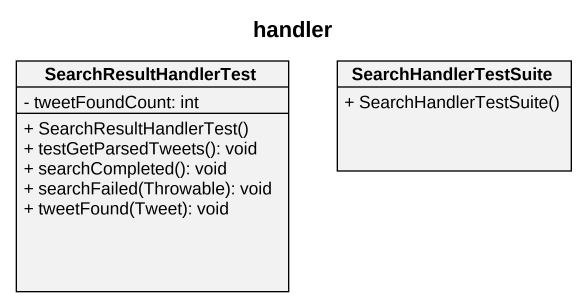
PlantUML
@startuml
title handler
hide circle
hide empty members
skinparam classAttributeIconSize 0
class SearchResultHandlerTest {
  - tweetFoundCount: int
  + SearchResultHandlerTest()
  + testGetParsedTweets(): void
  + searchCompleted(): void
  + searchFailed(Throwable): void
  + tweetFound(Tweet): void
}
class SearchHandlerTestSuite {
  + SearchHandlerTestSuite()
}
@enduml
